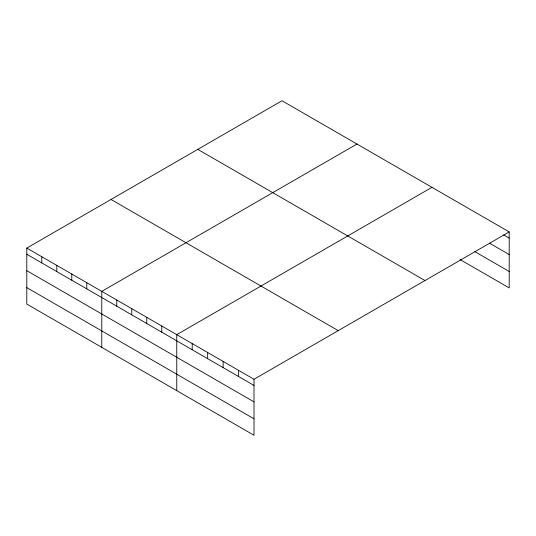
<?xml version="1.0" encoding="UTF-8"?>
<svg xmlns="http://www.w3.org/2000/svg" width="536" height="536" viewBox="0 0 536 536"><rect width="100%" height="100%" fill="white"/><g stroke="black" fill="none" stroke-linecap="round" stroke-linejoin="round"><path stroke-width="0.8" d="M509.2 231.927L281.99 100.748L26.8 248.081L26.8 304.073L254.01 435.252L254.01 379.26L509.2 231.927L509.2 287.919L460.042 259.538M356.969 144.037L101.78 291.37L101.78 347.362M431.949 187.325L176.759 334.658L176.759 390.65M503.579 234.862L509.2 238.105M489.536 243.19L509.2 254.54M474.789 251.612L509.2 271.484M197.777 149.363L424.988 280.542M111.012 199.459L338.223 330.638M26.8 248.081L254.01 379.26M26.8 254.258L254.01 385.438M26.8 270.693L254.01 401.873M26.8 287.638L254.01 418.81M238.56 370.336L238.56 376.513M223.11 361.418L223.11 367.596M207.66 352.494L207.66 358.678M192.21 343.576L192.21 349.753M161.765 326.002L161.765 332.179M146.77 317.339L146.77 323.516M131.769 308.682L131.769 314.86M116.774 300.026L116.774 306.203M86.785 282.707L86.785 288.891M71.791 274.05L71.791 280.228M56.789 265.394L56.789 271.571M41.795 256.737L41.795 262.915"/></g></svg>
